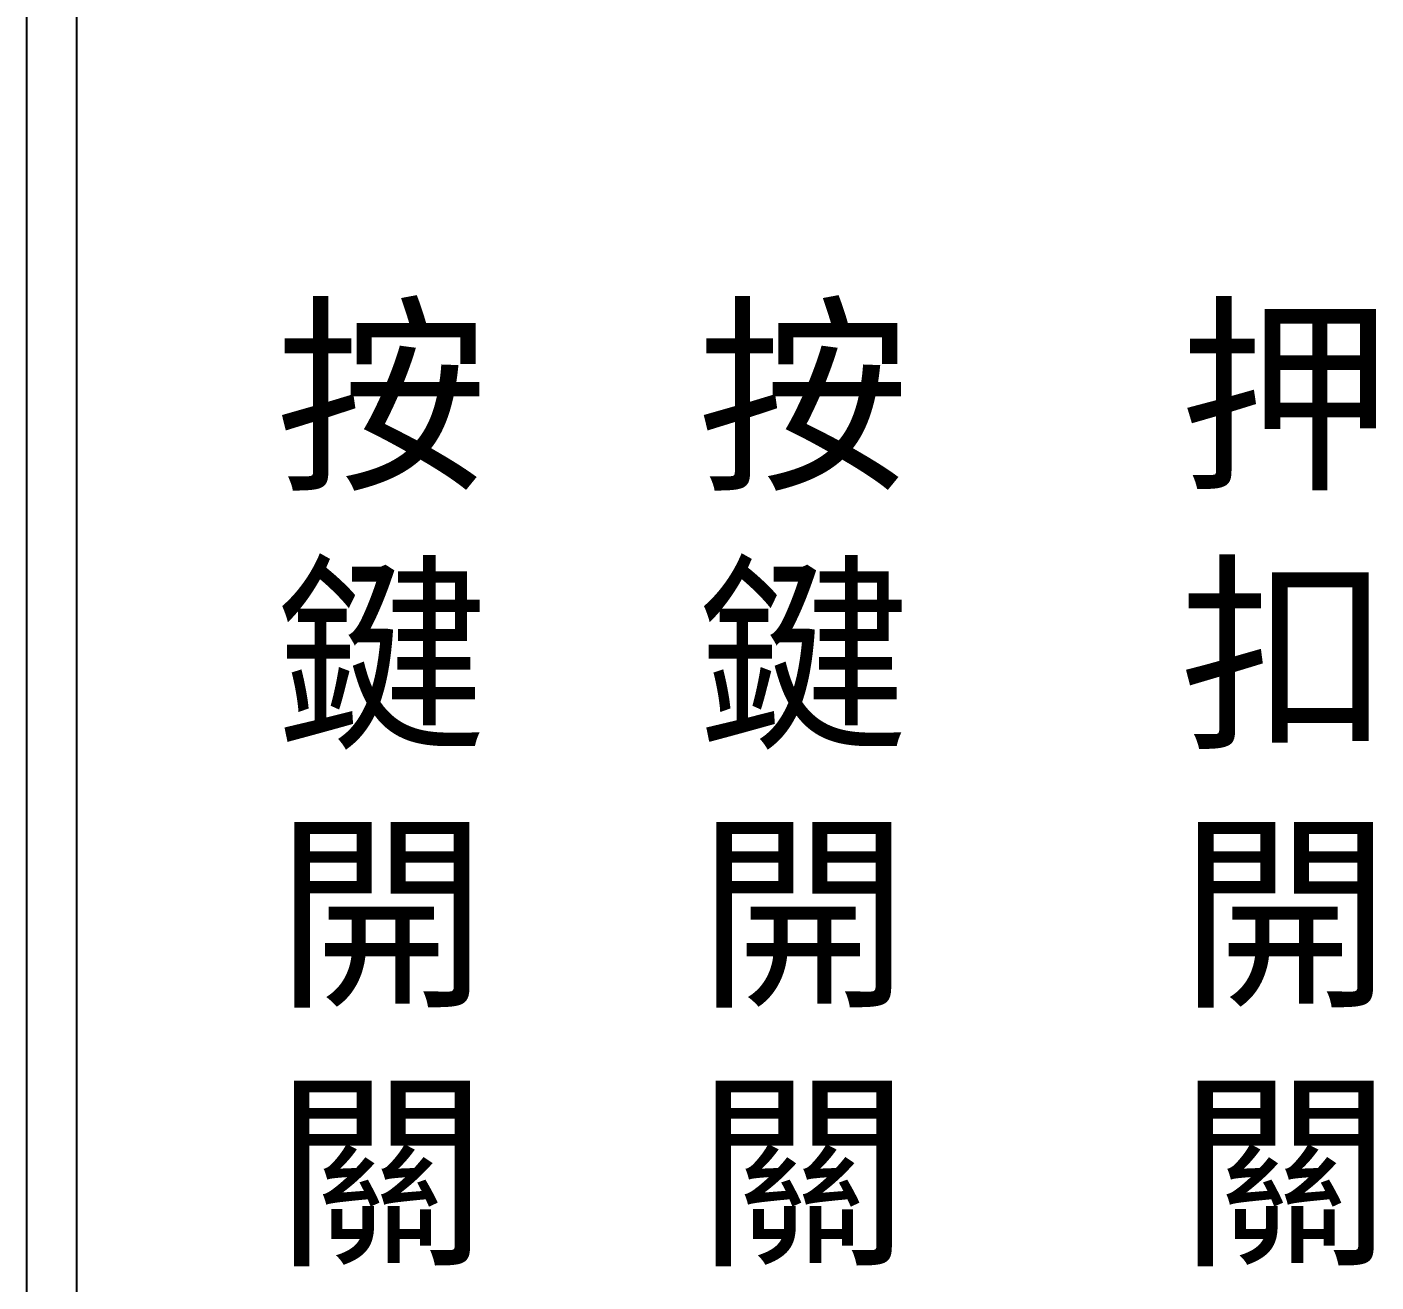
# Model space of a CAD drawing. Extents: x 325 to 612, y 3 to 207.
# Drawn here: x 325.32 to 359.23, y 19.37 to 50.93 of the extents above; entities that cross this region are included whole.
import ezdxf

# ---------------------------------------------------------------- set-up
doc = ezdxf.new("R2010")
doc.units = 0
doc.layers.add('圖框層', color=7, linetype='CONTINUOUS')
doc.layers.add('標尺寸層', color=3, linetype='CONTINUOUS')
doc.styles.add('CNS', font='romanc.shx', dxfattribs={"bigfont": 'chineset.shx'})

msp = doc.modelspace()

# ---------------------------------------------------------------- linework, layer by layer
at = {"layer": '圖框層', "color": 7}
for p, q in [((325.319, 3), (325.319, 206.969)), ((326.569, 4.25), (326.569, 205.719))]:
    msp.add_line(p, q, dxfattribs=at)

# ---------------------------------------------------------------- texts
at = {"layer": '標尺寸層', "color": 7, "char_height": 3.9, "width": 4.96081, "attachment_point": 5, "style": 'CNS'}
for s, insert in [('{\\fDFKai-SB|b0|i0|c136|p65;按鍵開關}', (334.23, 31.684)), ('{\\fDFKai-SB|b0|i0|c136|p65;按鍵開關}', (344.833, 31.684)), ('{\\fDFKai-SB|b0|i0|c136|p65;押扣開關}', (356.946, 31.684))]:
    msp.add_mtext(s, dxfattribs=dict(at, insert=insert))

doc.saveas('drawing.dxf')
